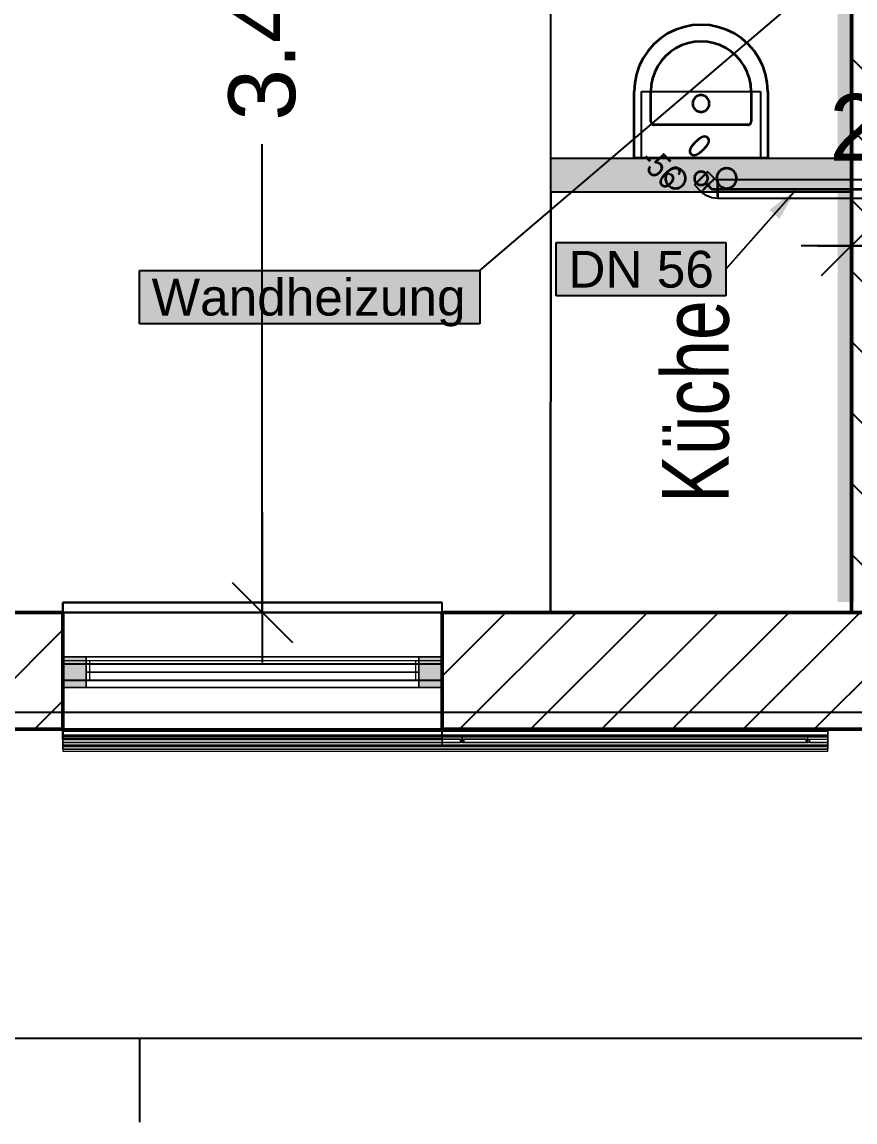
# Model space of a CAD drawing. Extents: x 0 to 756, y -25 to 420.
# Drawn here: x 207 to 256.8, y 0 to 65.9 of the extents above; entities that cross this region are included whole.
import ezdxf
from ezdxf.lldxf.tags import DXFTag

# ---------------------------------------------------------------- set-up
doc = ezdxf.new("R2010")
doc.units = 0
doc.layers.get('0').update_dxf_attribs({"lineweight": 25})
doc.layers.get('DEFPOINTS').update_dxf_attribs({"lineweight": 25})
for name, color, linetype, lineweight in [('A_Aussenwand', 7, 'Continuous', 25), ('A_Fenster', 7, 'Continuous', 25), ('A_Innenwand', 7, 'Continuous', 25), ('ALLGEMEIN01', 7, 'Continuous', 13), ('ALLGEMEIN03', 7, 'Continuous', 25), ('DESIGN', 7, 'Continuous', 18), ('FENSTER', 7, 'Continuous', 13), ('FENSTERBANK', 7, 'Continuous', 13), ('PFOSTEN__ST_TZEN', 7, 'Continuous', 13), ('Standard', 7, 'Continuous', 25), ('VERSCHATTUNG', 7, 'Continuous', 13), ('WAND_HOLZ_NICHT_TRAGEND', 7, 'Continuous', 13), ('WAND_HOLZ_TRAGEND', 7, 'Continuous', 13), ('X_Planrahmen', 7, 'Continuous', 25), ('X_Text', 7, 'Continuous', 25)]:
    doc.layers.add(name, color=color, linetype=linetype, lineweight=lineweight)
for name, color, linetype, lineweight, true_color in [('A_Geschossdecke', 7, 'Continuous', 25, 0x008080), ('BOLZEN', 7, 'Continuous', 25, 0xcc0000), ('H_Heizung', 1, 'Continuous', 25, 0xff0000), ('S_Einrichtung', 7, 'Continuous', 35, 0x9dff9d), ('S_Kaltwasser', 3, 'Continuous', 35, 0x00ff00), ('S_Schmutzwasser', 7, 'Continuous', 35, 0x808040), ('S_Warmwasser', 1, 'fein_strichliert', 35, 0xff0000)]:
    doc.layers.add(name, color=color, linetype=linetype, lineweight=lineweight, true_color=true_color)
doc.styles.get("Standard").update_dxf_attribs({"font": 'arial.ttf'})
tags = doc.linetypes.add('fein_strichliert', pattern=[4, 1, -2, 1]).pattern_tags.tags
tags[8:9] = [DXFTag(74, 4), DXFTag(75, 0), DXFTag(340, '0'), DXFTag(46, 0.0), DXFTag(50, 0.0), DXFTag(44, 0.0), DXFTag(45, 0.0)]
tags[6:7] = [DXFTag(74, 4), DXFTag(75, 0), DXFTag(340, '0'), DXFTag(46, 0.0), DXFTag(50, 0.0), DXFTag(44, 0.0), DXFTag(45, 0.0)]
tags[4:5] = [DXFTag(74, 4), DXFTag(75, 0), DXFTag(340, '0'), DXFTag(46, 0.0), DXFTag(50, 0.0), DXFTag(44, 0.0), DXFTag(45, 0.0)]

# ---------------------------------------------------------------- blocks, each defined once
blk = doc.blocks.new('Blockreferenz-A0T78P2KOY', base_point=(0, -25))
at = {"layer": 'X_Planrahmen', "color": 0, "linetype": 'ByBlock', "lineweight": -2, "ltscale": 0.25}
for p, q in [((589, 5), (20, 5)), ((214, 5), (214, 0))]:
    blk.add_line(p, q, dxfattribs=at)
blk = doc.blocks.new('Referenz-A0T78P30OY')
at = {"layer": 'ALLGEMEIN01', "color": 0, "lineweight": -2}
for p, q in [((244.047, 57.721), (244.047, 61.721)), ((244.047, 61.721), (251.167, 61.721)), ((251.167, 61.721), (251.167, 57.721)), ((251.167, 57.721), (244.047, 57.721))]:
    blk.add_line(p, q, dxfattribs=at)
at = {"layer": 'ALLGEMEIN03', "color": 0, "lineweight": -2}
for p, q in [((238.61, 57.718), (238.607, 57.721)), ((238.607, 57.721), (256.607, 57.721)), ((238.604, 30.521), (238.607, 55.721)), ((238.607, 55.721), (238.604, 30.521)), ((238.607, 55.721), (256.607, 55.721)), ((256.607, 55.721), (256.604, 30.521)), ((256.604, 30.521), (256.607, 55.721)), ((256.604, 30.521), (238.604, 30.521)), ((238.604, 30.521), (256.604, 30.521))]:
    blk.add_line(p, q, dxfattribs=at)
at = {"layer": 'BOLZEN', "color": 0, "lineweight": -2}
for q in [(238.607, 66.386), (256.607, 55.721)]:
    blk.add_line((238.607, 55.721), q, dxfattribs=at)
at = {"layer": 'DEFPOINTS', "color": 0, "linetype": 'Continuous', "lineweight": -2, "ltscale": 0.25}
for p, q in [((256.607, 52.482), (256.607, 52.482)), ((221.344, 30.521), (221.344, 30.521)), ((238.604, 30.521), (238.604, 30.521)), ((256.607, 30.521), (256.607, 30.521)), ((256.607, 30.521), (256.607, 30.521)), ((256.607, 30.521), (256.607, 30.521)), ((256.607, 30.521), (256.607, 30.521)), ((256.607, 30.521), (256.607, 30.521)), ((209.407, 23.521), (209.407, 23.521)), ((209.407, 23.521), (209.407, 23.521)), ((232.107, 23.521), (232.107, 23.521)), ((232.107, 23.521), (232.107, 23.521))]:
    blk.add_line(p, q, dxfattribs=at)
at = {"layer": 'DESIGN', "color": 0, "lineweight": -2}
for points in [[(238.607, 55.721), (256.607, 55.721), (238.607, 57.721)], [(256.607, 55.721), (256.607, 57.721), (238.607, 57.721)], [(256.607, 57.721), (238.607, 57.721), (256.607, 57.721)]]:
    blk.add_solid(points, dxfattribs=at)
at = {"layer": 'FENSTER', "color": 0, "linetype": 'Continuous', "ltscale": 0.13}
for p, q in [((209.407, 26.021), (209.407, 27.861)), ((209.407, 27.861), (210.807, 27.861)), ((210.807, 27.861), (209.407, 27.861)), ((209.407, 27.861), (209.407, 26.021)), ((210.807, 27.861), (209.407, 27.861)), ((209.407, 27.861), (209.407, 27.861)), ((209.407, 27.861), (209.407, 26.021)), ((210.807, 27.861), (210.807, 26.021)), ((210.807, 26.021), (210.807, 27.861)), ((210.807, 27.861), (230.707, 27.861)), ((210.807, 26.021), (210.807, 27.861)), ((210.807, 27.861), (210.807, 27.861)), ((210.807, 27.861), (210.807, 26.021)), ((230.707, 27.861), (210.807, 27.861)), ((210.807, 27.861), (210.807, 26.021)), ((230.707, 27.861), (210.807, 27.861)), ((210.807, 27.861), (210.807, 27.861)), ((210.807, 27.861), (210.807, 26.021)), ((230.707, 27.861), (210.807, 27.861)), ((210.807, 27.861), (210.807, 26.021)), ((230.707, 27.861), (210.807, 27.861)), ((210.807, 27.861), (210.807, 27.861)), ((210.807, 27.861), (210.807, 26.021)), ((230.707, 26.021), (230.707, 27.861)), ((230.707, 27.861), (232.107, 27.861)), ((230.707, 27.861), (230.707, 26.021)), ((232.107, 27.861), (230.707, 27.861)), ((230.707, 27.861), (230.707, 26.021)), ((232.107, 27.861), (230.707, 27.861)), ((230.707, 27.861), (230.707, 27.861)), ((230.707, 27.861), (230.707, 26.021)), ((230.707, 26.021), (230.707, 27.861)), ((230.707, 27.861), (230.707, 27.861)), ((230.707, 27.861), (230.707, 26.021)), ((230.707, 26.021), (230.707, 27.861)), ((230.707, 27.861), (230.707, 27.861)), ((230.707, 27.861), (230.707, 26.021)), ((232.107, 27.861), (232.107, 26.021)), ((232.107, 26.021), (232.107, 27.861)), ((232.107, 27.861), (232.107, 27.861)), ((232.107, 27.861), (232.107, 26.021)), ((230.707, 26.941), (210.807, 26.941)), ((210.807, 26.941), (210.807, 26.941)), ((210.807, 26.941), (230.707, 26.941)), ((230.707, 26.941), (230.707, 26.941)), ((210.807, 26.021), (209.407, 26.021)), ((209.407, 26.021), (210.807, 26.021)), ((209.407, 26.021), (209.407, 26.021)), ((210.807, 26.021), (209.407, 26.021)), ((230.707, 26.021), (210.807, 26.021)), ((210.807, 26.021), (210.807, 26.021)), ((210.807, 26.021), (230.707, 26.021)), ((210.807, 26.021), (210.807, 26.021)), ((230.707, 26.021), (210.807, 26.021)), ((210.807, 26.021), (230.707, 26.021)), ((210.807, 26.021), (210.807, 26.021)), ((230.707, 26.021), (210.807, 26.021)), ((232.107, 26.021), (230.707, 26.021)), ((230.707, 26.021), (232.107, 26.021)), ((230.707, 26.021), (230.707, 26.021)), ((232.107, 26.021), (230.707, 26.021)), ((230.707, 26.021), (230.707, 26.021)), ((230.707, 26.021), (230.707, 26.021)), ((232.107, 26.021), (232.107, 26.021))]:
    blk.add_line(p, q, dxfattribs=at)
for points in [[(209.407, 26.021), (210.807, 26.021), (209.407, 27.861)], [(210.807, 26.021), (210.807, 27.861), (209.407, 27.861)], [(230.707, 26.021), (232.107, 26.021), (230.707, 27.861)], [(232.107, 26.021), (232.107, 27.861), (230.707, 27.861)]]:
    blk.add_solid(points, dxfattribs=at)
at = {"layer": 'FENSTERBANK', "color": 0, "lineweight": -2}
for p, q in [((232.107, 31.121), (209.407, 31.121)), ((209.407, 31.121), (209.407, 27.441)), ((209.407, 30.521), (209.407, 31.121)), ((209.407, 31.121), (232.107, 31.121)), ((209.407, 31.121), (209.407, 31.121)), ((232.107, 27.441), (232.107, 31.121)), ((232.107, 30.521), (232.107, 31.121)), ((232.107, 31.121), (232.107, 31.121)), ((232.107, 30.521), (209.407, 30.521)), ((209.407, 30.521), (209.407, 30.521)), ((209.407, 30.521), (232.107, 30.521)), ((209.407, 27.441), (209.407, 30.521)), ((232.107, 30.521), (232.107, 30.521)), ((232.107, 27.441), (232.107, 30.521)), ((209.407, 27.441), (232.107, 27.441)), ((209.407, 27.441), (209.407, 27.441)), ((209.407, 27.441), (232.107, 27.441)), ((232.107, 27.441), (232.107, 27.441)), ((232.107, 26.441), (209.407, 26.441)), ((209.407, 26.441), (209.407, 22.921)), ((232.107, 26.441), (209.407, 26.441)), ((209.407, 26.441), (209.407, 26.441)), ((209.407, 23.521), (209.407, 26.441)), ((232.107, 22.921), (232.107, 26.441)), ((232.107, 26.441), (232.107, 26.441)), ((232.107, 23.521), (232.107, 26.441)), ((232.107, 23.521), (209.407, 23.521)), ((209.407, 23.521), (209.407, 23.521)), ((209.407, 23.521), (232.107, 23.521)), ((209.407, 22.921), (209.407, 23.521)), ((232.107, 22.921), (232.107, 23.521)), ((232.107, 23.521), (232.107, 23.521)), ((209.407, 22.921), (232.107, 22.921)), ((232.107, 22.921), (209.407, 22.921)), ((209.407, 22.921), (209.407, 22.921)), ((232.107, 22.921), (232.107, 22.921))]:
    blk.add_line(p, q, dxfattribs=at)
at = {"layer": 'FENSTERBANK', "color": 0, "lineweight": 18}
for p, q in [((232.107, 30.521), (209.407, 30.521)), ((232.107, 23.521), (209.407, 23.521))]:
    blk.add_line(p, q, dxfattribs=at)
at = {"layer": 'Standard', "color": 0, "lineweight": -2}
for p, q in [((221.344, 30.521), (221.344, 58.56)), ((256.607, 55.482), (256.607, 49.482)), ((258.407, 54.282), (254.807, 50.682)), ((262.607, 52.482), (253.607, 52.482)), ((254.607, 52.482), (263.607, 52.482)), ((256.607, 52.482), (260.607, 52.482)), ((221.344, 36.521), (221.344, 27.521)), ((219.544, 32.321), (223.144, 28.721)), ((218.344, 30.521), (224.344, 30.521))]:
    blk.add_line(p, q, dxfattribs=at)
at = {"layer": 'VERSCHATTUNG', "color": 0, "linetype": 'Continuous', "ltscale": 0.13}
for p, q in [((232.307, 23.521), (209.407, 23.521)), ((209.407, 23.521), (209.407, 23.401)), ((209.407, 22.321), (209.407, 23.521)), ((209.407, 23.521), (255.207, 23.521)), ((209.407, 23.521), (209.407, 23.521)), ((209.407, 23.521), (209.407, 23.521)), ((209.407, 23.521), (209.407, 23.521)), ((209.407, 23.401), (232.307, 23.401)), ((255.207, 23.401), (209.407, 23.401)), ((209.407, 23.401), (209.407, 22.201)), ((209.407, 23.401), (209.407, 23.401)), ((209.407, 23.401), (209.407, 23.401)), ((255.207, 23.161), (209.407, 23.161)), ((209.407, 23.161), (209.407, 22.481)), ((209.407, 23.161), (209.407, 23.161)), ((209.407, 23.161), (209.407, 23.161)), ((209.407, 23.161), (209.407, 23.161)), ((209.407, 23.161), (209.407, 22.921)), ((209.407, 23.161), (254.107, 23.161)), ((255.207, 23.061), (209.407, 23.061)), ((209.407, 23.061), (209.407, 22.921)), ((209.407, 23.061), (209.407, 22.581)), ((209.407, 23.061), (209.407, 23.061)), ((209.407, 23.061), (255.207, 23.061)), ((232.107, 22.521), (232.107, 23.121)), ((232.107, 23.121), (255.207, 23.121)), ((255.207, 23.121), (232.107, 23.121)), ((232.107, 23.121), (232.107, 22.521)), ((232.107, 23.121), (255.207, 23.121)), ((232.107, 22.521), (232.107, 23.121)), ((232.107, 23.121), (232.107, 23.121)), ((255.207, 23.521), (232.307, 23.521)), ((232.307, 23.401), (255.207, 23.401)), ((254.007, 23.121), (233.307, 23.121)), ((233.307, 23.121), (233.307, 22.721)), ((233.307, 23.121), (254.007, 23.121)), ((233.307, 22.721), (233.307, 23.121)), ((233.307, 23.121), (233.307, 23.121)), ((254.007, 22.721), (254.007, 23.121)), ((254.007, 23.121), (254.007, 23.121)), ((254.007, 22.721), (254.007, 23.121)), ((254.107, 23.161), (255.207, 23.161)), ((255.207, 23.401), (255.207, 23.521)), ((255.207, 23.521), (255.207, 22.321)), ((255.207, 23.521), (255.207, 23.521)), ((255.207, 23.521), (255.207, 23.521)), ((255.207, 23.521), (255.207, 23.521)), ((255.207, 22.201), (255.207, 23.401)), ((255.207, 23.401), (255.207, 23.401)), ((255.207, 23.401), (255.207, 23.401)), ((255.207, 22.481), (255.207, 23.161)), ((255.207, 23.161), (255.207, 23.161)), ((255.207, 23.161), (255.207, 23.161)), ((255.207, 23.161), (255.207, 23.161)), ((255.207, 22.921), (255.207, 23.161)), ((255.207, 23.121), (255.207, 22.521)), ((255.207, 22.521), (255.207, 23.121)), ((255.207, 23.121), (255.207, 22.521)), ((255.207, 23.121), (255.207, 23.121)), ((255.207, 22.921), (255.207, 23.061)), ((255.207, 22.581), (255.207, 23.061)), ((255.207, 23.061), (255.207, 23.061)), ((209.407, 22.921), (233.207, 22.921)), ((209.407, 22.921), (209.407, 22.921)), ((233.207, 22.921), (209.407, 22.921)), ((209.407, 22.721), (209.407, 22.581)), ((233.207, 22.721), (209.407, 22.721)), ((209.407, 22.721), (209.407, 22.721)), ((209.407, 22.721), (209.407, 22.481)), ((209.407, 22.721), (233.207, 22.721)), ((209.407, 22.581), (255.207, 22.581)), ((209.407, 22.581), (209.407, 22.581)), ((209.407, 22.581), (255.207, 22.581)), ((209.407, 22.481), (255.207, 22.481)), ((209.407, 22.481), (209.407, 22.481)), ((209.407, 22.481), (209.407, 22.481)), ((209.407, 22.481), (209.407, 22.481)), ((254.107, 22.481), (209.407, 22.481)), ((255.207, 22.521), (232.107, 22.521)), ((232.107, 22.521), (255.207, 22.521)), ((232.107, 22.521), (255.207, 22.521)), ((232.107, 22.521), (232.107, 22.521)), ((233.207, 22.921), (233.207, 22.721)), ((233.207, 22.821), (233.207, 22.921)), ((233.207, 22.921), (233.307, 22.921)), ((233.207, 22.921), (233.407, 22.921)), ((233.207, 22.921), (233.207, 22.921)), ((233.207, 22.921), (233.207, 22.921)), ((233.207, 22.921), (233.207, 22.921)), ((233.207, 22.721), (233.207, 22.821)), ((233.307, 22.721), (233.207, 22.721)), ((233.207, 22.721), (233.207, 22.721)), ((233.407, 22.721), (233.207, 22.721)), ((233.207, 22.721), (233.207, 22.721)), ((233.207, 22.721), (233.207, 22.721)), ((233.307, 22.921), (233.407, 22.921)), ((233.307, 22.721), (254.007, 22.721)), ((233.407, 22.721), (233.307, 22.721)), ((254.007, 22.721), (233.307, 22.721)), ((233.307, 22.721), (233.307, 22.721)), ((233.407, 22.721), (233.407, 22.921)), ((233.407, 22.921), (253.907, 22.921)), ((233.407, 22.921), (233.407, 22.821)), ((233.407, 22.921), (233.407, 22.921)), ((233.407, 22.921), (233.407, 22.921)), ((233.407, 22.921), (233.407, 22.921)), ((253.907, 22.921), (233.407, 22.921)), ((233.407, 22.821), (233.407, 22.721)), ((253.907, 22.721), (233.407, 22.721)), ((233.407, 22.721), (233.407, 22.721)), ((233.407, 22.721), (233.407, 22.721)), ((233.407, 22.721), (233.407, 22.721)), ((233.407, 22.721), (253.907, 22.721)), ((253.907, 22.921), (253.907, 22.721)), ((253.907, 22.821), (253.907, 22.921)), ((253.907, 22.921), (254.007, 22.921)), ((253.907, 22.921), (254.107, 22.921)), ((253.907, 22.921), (253.907, 22.921)), ((253.907, 22.921), (253.907, 22.921)), ((253.907, 22.921), (253.907, 22.921)), ((253.907, 22.721), (253.907, 22.821)), ((254.007, 22.721), (253.907, 22.721)), ((253.907, 22.721), (253.907, 22.721)), ((253.907, 22.721), (253.907, 22.721)), ((253.907, 22.721), (253.907, 22.721)), ((254.107, 22.721), (253.907, 22.721)), ((254.007, 22.921), (254.107, 22.921)), ((254.107, 22.721), (254.007, 22.721)), ((254.007, 22.721), (254.007, 22.721)), ((254.107, 22.721), (254.107, 22.921)), ((254.107, 22.921), (255.207, 22.921)), ((254.107, 22.921), (254.107, 22.821)), ((254.107, 22.921), (254.107, 22.921)), ((254.107, 22.921), (254.107, 22.921)), ((254.107, 22.921), (254.107, 22.921)), ((254.107, 22.921), (255.207, 22.921)), ((254.107, 22.821), (254.107, 22.721)), ((255.207, 22.721), (254.107, 22.721)), ((254.107, 22.721), (254.107, 22.721)), ((254.107, 22.721), (254.107, 22.721)), ((254.107, 22.721), (254.107, 22.721)), ((254.107, 22.721), (255.207, 22.721)), ((255.207, 22.481), (254.107, 22.481)), ((255.207, 22.921), (255.207, 22.921)), ((255.207, 22.581), (255.207, 22.721)), ((255.207, 22.721), (255.207, 22.721)), ((255.207, 22.481), (255.207, 22.721)), ((255.207, 22.581), (255.207, 22.581)), ((255.207, 22.521), (255.207, 22.521)), ((255.207, 22.481), (255.207, 22.481)), ((255.207, 22.481), (255.207, 22.481)), ((255.207, 22.481), (255.207, 22.481)), ((255.207, 22.321), (209.407, 22.321)), ((209.407, 22.321), (209.407, 22.321)), ((209.407, 22.321), (209.407, 22.321)), ((209.407, 22.321), (209.407, 22.201)), ((209.407, 22.321), (232.307, 22.321)), ((209.407, 22.201), (255.207, 22.201)), ((209.407, 22.201), (209.407, 22.201)), ((209.407, 22.201), (209.407, 22.201)), ((209.407, 22.201), (209.407, 22.201)), ((209.407, 22.201), (232.307, 22.201)), ((232.307, 22.321), (255.207, 22.321)), ((232.307, 22.201), (255.207, 22.201)), ((255.207, 22.321), (255.207, 22.321)), ((255.207, 22.201), (255.207, 22.321)), ((255.207, 22.321), (255.207, 22.321)), ((255.207, 22.201), (255.207, 22.201)), ((255.207, 22.201), (255.207, 22.201)), ((255.207, 22.201), (255.207, 22.201))]:
    blk.add_line(p, q, dxfattribs=at)
at = {"layer": 'WAND_HOLZ_NICHT_TRAGEND', "color": 0, "lineweight": 50}
for p, q in [((256.607, 117.078), (256.607, 30.521)), ((256.607, 30.521), (256.607, 117.078)), ((256.607, 30.521), (260.607, 30.521)), ((260.607, 30.521), (256.607, 30.521)), ((256.607, 30.521), (256.607, 30.521))]:
    blk.add_line(p, q, dxfattribs=at)
at = {"layer": 'WAND_HOLZ_TRAGEND', "color": 0, "lineweight": 50}
for p, q in [((209.407, 30.521), (178.307, 30.521)), ((209.407, 30.521), (178.307, 30.521)), ((209.407, 23.521), (209.407, 30.521)), ((209.407, 30.521), (209.407, 30.521)), ((209.407, 23.521), (209.407, 30.521)), ((232.107, 30.521), (232.107, 23.521)), ((285.107, 30.521), (232.107, 30.521)), ((232.107, 30.521), (232.107, 23.521)), ((232.107, 30.521), (232.107, 30.521)), ((285.107, 30.521), (232.107, 30.521)), ((178.307, 23.521), (209.407, 23.521)), ((178.307, 23.521), (209.407, 23.521)), ((209.407, 23.521), (209.407, 23.521)), ((232.107, 23.521), (285.107, 23.521)), ((232.107, 23.521), (232.107, 23.521)), ((232.107, 23.521), (285.107, 23.521))]:
    blk.add_line(p, q, dxfattribs=at)
at = {"layer": 'PFOSTEN__ST_TZEN', "color": 0, "lineweight": -2, "insert": (245.265, 37.082), "char_height": 4, "attachment_point": 1, "rotation": 90}
blk.add_mtext('{\\W0.8;\\fPosterama Text Light;Küche}', dxfattribs=at)
at = {"layer": 'Standard', "color": 0, "lineweight": -2, "insert": (219.312, 59.967), "char_height": 4, "attachment_point": 1, "rotation": 90}
blk.add_mtext('{\\fArial;3.43}', dxfattribs=at)
at = {"layer": 'Standard', "color": 0, "lineweight": -2, "insert": (255.285, 61.57), "char_height": 4, "attachment_point": 1}
blk.add_mtext('{\\fArial;20}', dxfattribs=at)
blk = doc.blocks.new('Wand-A0T78P3MOY', base_point=(118.607, 23.521))
at = {"color": 0, "linetype": 'ByBlock', "lineweight": -2, "ltscale": 0.25}
for p, q in [((209.407, 30.521), (178.307, 30.521)), ((256.607, 30.521), (232.107, 30.521)), ((209.407, 23.521), (178.307, 23.521)), ((285.107, 23.521), (232.107, 23.521))]:
    blk.add_line(p, q, dxfattribs=at)
at = {"color": 0, "lineweight": -2}
for p, q in [((235.916, 30.521), (232.107, 26.712)), ((240.158, 30.521), (233.158, 23.521)), ((244.401, 30.521), (237.401, 23.521)), ((248.644, 30.521), (241.644, 23.521)), ((252.886, 30.521), (245.886, 23.521)), ((257.129, 30.521), (250.129, 23.521)), ((261.372, 30.521), (254.372, 23.521)), ((209.407, 29.468), (203.46, 23.521)), ((209.407, 25.225), (207.703, 23.521))]:
    blk.add_line(p, q, dxfattribs=at)
blk = doc.blocks.new('Fenster-A0T78P3SOY', base_point=(209.407, 23.521))
at = {"color": 0, "linetype": 'ByBlock', "lineweight": -2, "ltscale": 0.25}
for p, q in [((232.107, 30.521), (209.407, 30.521)), ((209.407, 30.521), (209.407, 23.521)), ((232.107, 30.521), (232.107, 23.521)), ((232.107, 23.521), (209.407, 23.521))]:
    blk.add_line(p, q, dxfattribs=at)
at = {"color": 0, "linetype": 'ByBlock', "lineweight": 18, "ltscale": 0.18}
for p, q in [((232.107, 27.621), (209.407, 27.621)), ((211.007, 27.621), (211.007, 26.421)), ((230.507, 27.621), (230.507, 26.421)), ((232.107, 26.421), (209.407, 26.421))]:
    blk.add_line(p, q, dxfattribs=at)
at = {"color": 0, "linetype": 'fein_strichliert', "lineweight": 18, "ltscale": 0.18}
blk.add_line((209.407, 27.621), (209.407, 26.421), dxfattribs=at)
blk = doc.blocks.new('Wand-A0T78P4SOY', base_point=(256.607, 30.521))
at = {"color": 0, "linetype": 'ByBlock', "lineweight": -2, "ltscale": 0.25}
blk.add_line((256.607, 30.521), (256.607, 117.078), dxfattribs=at)
at = {"color": 0, "lineweight": -2}
for p, q in [((260.607, 59.712), (256.607, 63.712)), ((260.607, 55.469), (256.607, 59.469)), ((260.607, 51.226), (256.607, 55.226)), ((260.607, 46.984), (256.607, 50.984)), ((260.607, 42.741), (256.607, 46.741)), ((260.607, 38.498), (256.607, 42.498)), ((260.607, 34.256), (256.607, 38.256)), ((260.1, 30.521), (256.607, 34.013))]:
    blk.add_line(p, q, dxfattribs=at)
blk = doc.blocks.new('Geschossdecke-A0T78P4UOY', base_point=(119.607, 24.521))
at = {"color": 0, "linetype": 'ByBlock', "lineweight": -2, "ltscale": 0.25}
blk.add_line((397.607, 24.521), (119.607, 24.521), dxfattribs=at)
blk = doc.blocks.new('Waschtisch-A0T78PA4OY', base_point=(243.607, 57.721))
at = {"color": 0, "linetype": 'ByBlock', "lineweight": -2, "ltscale": 0.35}
for p, q in [((246.076, 65.416), (245.607, 65.185)), ((246.572, 65.584), (246.076, 65.416)), ((247.085, 65.686), (246.572, 65.584)), ((247.607, 65.721), (247.085, 65.686)), ((248.129, 65.686), (247.607, 65.721)), ((248.642, 65.584), (248.129, 65.686)), ((249.138, 65.416), (248.642, 65.584)), ((249.607, 65.185), (249.138, 65.416)), ((245.172, 64.894), (244.779, 64.549)), ((245.607, 65.185), (245.172, 64.894)), ((246.831, 64.618), (246.459, 64.492)), ((247.216, 64.695), (246.831, 64.618)), ((247.607, 64.721), (247.216, 64.695)), ((247.999, 64.695), (247.607, 64.721)), ((248.384, 64.618), (247.999, 64.695)), ((248.755, 64.492), (248.384, 64.618)), ((250.042, 64.894), (249.607, 65.185)), ((250.436, 64.549), (250.042, 64.894)), ((244.434, 64.156), (244.143, 63.721)), ((244.779, 64.549), (244.434, 64.156)), ((245.781, 64.101), (245.486, 63.842)), ((246.107, 64.319), (245.781, 64.101)), ((246.459, 64.492), (246.107, 64.319)), ((249.107, 64.319), (248.755, 64.492)), ((249.433, 64.101), (249.107, 64.319)), ((249.729, 63.842), (249.433, 64.101)), ((250.781, 64.156), (250.436, 64.549)), ((251.071, 63.721), (250.781, 64.156)), ((243.912, 63.251), (243.743, 62.756)), ((244.143, 63.721), (243.912, 63.251)), ((245.227, 63.547), (245.009, 63.221)), ((245.486, 63.842), (245.227, 63.547)), ((249.987, 63.547), (249.729, 63.842)), ((250.205, 63.221), (249.987, 63.547)), ((251.303, 63.251), (251.071, 63.721)), ((251.471, 62.756), (251.303, 63.251)), ((243.743, 62.756), (243.641, 62.243)), ((244.836, 62.869), (244.709, 62.497)), ((245.009, 63.221), (244.836, 62.869)), ((250.379, 62.869), (250.205, 63.221)), ((250.505, 62.497), (250.379, 62.869)), ((251.573, 62.243), (251.471, 62.756)), ((243.641, 62.243), (243.607, 61.721)), ((244.633, 62.112), (244.607, 61.721)), ((244.709, 62.497), (244.633, 62.112)), ((250.582, 62.112), (250.505, 62.497)), ((250.607, 61.721), (250.582, 62.112)), ((251.607, 61.721), (251.573, 62.243)), ((243.607, 57.721), (243.607, 61.721)), ((244.607, 59.921), (244.607, 61.721)), ((247.211, 61.305), (247.174, 61.251)), ((247.254, 61.354), (247.211, 61.305)), ((247.303, 61.397), (247.254, 61.354)), ((247.357, 61.434), (247.303, 61.397)), ((247.416, 61.463), (247.357, 61.434)), ((247.478, 61.484), (247.416, 61.463)), ((247.542, 61.496), (247.478, 61.484)), ((247.607, 61.501), (247.542, 61.496)), ((247.672, 61.496), (247.607, 61.501)), ((247.737, 61.484), (247.672, 61.496)), ((247.799, 61.463), (247.737, 61.484)), ((247.857, 61.434), (247.799, 61.463)), ((247.912, 61.397), (247.857, 61.434)), ((247.961, 61.354), (247.912, 61.397)), ((248.004, 61.305), (247.961, 61.354)), ((248.04, 61.251), (248.004, 61.305)), ((250.607, 61.721), (250.607, 59.921)), ((251.607, 61.721), (251.607, 57.721)), ((247.111, 61.066), (247.107, 61.001)), ((247.107, 61.001), (247.111, 60.935)), ((247.124, 61.13), (247.111, 61.066)), ((247.111, 60.935), (247.124, 60.871)), ((247.145, 61.192), (247.124, 61.13)), ((247.124, 60.871), (247.145, 60.809)), ((247.174, 61.251), (247.145, 61.192)), ((247.145, 60.809), (247.174, 60.751)), ((247.174, 60.751), (247.211, 60.696)), ((247.211, 60.696), (247.254, 60.647)), ((247.254, 60.647), (247.303, 60.604)), ((247.912, 60.604), (247.961, 60.647)), ((247.961, 60.647), (248.004, 60.696)), ((248.004, 60.696), (248.04, 60.751)), ((248.069, 61.192), (248.04, 61.251)), ((248.04, 60.751), (248.069, 60.809)), ((248.09, 61.13), (248.069, 61.192)), ((248.069, 60.809), (248.09, 60.871)), ((248.103, 61.066), (248.09, 61.13)), ((248.09, 60.871), (248.103, 60.935)), ((248.107, 61.001), (248.103, 61.066)), ((248.103, 60.935), (248.107, 61.001)), ((247.303, 60.604), (247.357, 60.568)), ((247.357, 60.568), (247.416, 60.539)), ((247.416, 60.539), (247.478, 60.518)), ((247.478, 60.518), (247.542, 60.505)), ((247.542, 60.505), (247.607, 60.501)), ((247.607, 60.501), (247.672, 60.505)), ((247.672, 60.505), (247.737, 60.518)), ((247.737, 60.518), (247.799, 60.539)), ((247.799, 60.539), (247.857, 60.568)), ((247.857, 60.568), (247.912, 60.604)), ((244.607, 59.921), (244.609, 59.895)), ((244.609, 59.895), (244.614, 59.869)), ((244.614, 59.869), (244.622, 59.844)), ((244.622, 59.844), (244.634, 59.821)), ((244.634, 59.821), (244.649, 59.799)), ((244.649, 59.799), (244.666, 59.779)), ((244.666, 59.779), (244.685, 59.762)), ((244.685, 59.762), (244.707, 59.747)), ((244.707, 59.747), (244.731, 59.736)), ((244.731, 59.736), (244.755, 59.727)), ((244.755, 59.727), (244.781, 59.722)), ((244.781, 59.722), (244.807, 59.721)), ((250.407, 59.721), (244.807, 59.721)), ((250.407, 59.721), (250.433, 59.722)), ((250.433, 59.722), (250.459, 59.727)), ((250.459, 59.727), (250.484, 59.736)), ((250.484, 59.736), (250.507, 59.747)), ((250.507, 59.747), (250.529, 59.762)), ((250.529, 59.762), (250.549, 59.779)), ((250.549, 59.779), (250.566, 59.799)), ((250.566, 59.799), (250.58, 59.821)), ((250.58, 59.821), (250.592, 59.844)), ((250.592, 59.844), (250.6, 59.869)), ((250.6, 59.869), (250.605, 59.895)), ((250.605, 59.895), (250.607, 59.921)), ((251.607, 57.721), (243.607, 57.721))]:
    blk.add_line(p, q, dxfattribs=at)
blk = doc.blocks.new('Anschluss-Element-A0T78PA6OY', base_point=(245.48, 55.921))
at = {"color": 0, "lineweight": -2}
for p, q in [((245.5, 56.676), (245.485, 56.599)), ((245.526, 56.75), (245.5, 56.676)), ((245.56, 56.821), (245.526, 56.75)), ((245.604, 56.886), (245.56, 56.821)), ((245.656, 56.945), (245.604, 56.886)), ((245.715, 56.997), (245.656, 56.945)), ((245.78, 57.04), (245.715, 56.997)), ((245.85, 57.075), (245.78, 57.04)), ((245.925, 57.1), (245.85, 57.075)), ((246.002, 57.115), (245.925, 57.1)), ((246.08, 57.121), (246.002, 57.115)), ((246.158, 57.115), (246.08, 57.121)), ((246.235, 57.1), (246.158, 57.115)), ((246.31, 57.075), (246.235, 57.1)), ((246.38, 57.04), (246.31, 57.075)), ((246.445, 56.997), (246.38, 57.04)), ((246.504, 56.945), (246.445, 56.997)), ((246.556, 56.886), (246.504, 56.945)), ((246.6, 56.821), (246.556, 56.886)), ((246.634, 56.75), (246.6, 56.821)), ((246.66, 56.676), (246.634, 56.75)), ((246.675, 56.599), (246.66, 56.676)), ((245.485, 56.599), (245.48, 56.521)), ((245.48, 56.521), (245.485, 56.442)), ((245.485, 56.442), (245.5, 56.365)), ((245.5, 56.365), (245.526, 56.291)), ((245.526, 56.291), (245.56, 56.221)), ((245.56, 56.221), (245.604, 56.155)), ((245.604, 56.155), (245.656, 56.096)), ((245.656, 56.096), (245.715, 56.045)), ((245.715, 56.045), (245.78, 56.001)), ((245.78, 56.001), (245.85, 55.966)), ((246.31, 55.966), (246.38, 56.001)), ((246.38, 56.001), (246.445, 56.045)), ((246.445, 56.045), (246.504, 56.096)), ((246.504, 56.096), (246.556, 56.155)), ((246.556, 56.155), (246.6, 56.221)), ((246.6, 56.221), (246.634, 56.291)), ((246.634, 56.291), (246.66, 56.365)), ((246.66, 56.365), (246.675, 56.442)), ((246.68, 56.521), (246.675, 56.599)), ((246.675, 56.442), (246.68, 56.521)), ((245.85, 55.966), (245.925, 55.941)), ((245.925, 55.941), (246.002, 55.926)), ((246.002, 55.926), (246.08, 55.921)), ((246.08, 55.921), (246.158, 55.926)), ((246.158, 55.926), (246.235, 55.941)), ((246.235, 55.941), (246.31, 55.966))]:
    blk.add_line(p, q, dxfattribs=at)
blk = doc.blocks.new('Anschluss-Element-A0T78PA8OY', base_point=(248.54, 55.921))
at = {"color": 0, "linetype": 'Continuous', "lineweight": -2, "ltscale": 0.35}
for p, q in [((248.56, 56.676), (248.545, 56.599)), ((248.586, 56.75), (248.56, 56.676)), ((248.62, 56.821), (248.586, 56.75)), ((248.664, 56.886), (248.62, 56.821)), ((248.716, 56.945), (248.664, 56.886)), ((248.775, 56.997), (248.716, 56.945)), ((248.84, 57.04), (248.775, 56.997)), ((248.91, 57.075), (248.84, 57.04)), ((248.985, 57.1), (248.91, 57.075)), ((249.062, 57.115), (248.985, 57.1)), ((249.14, 57.121), (249.062, 57.115)), ((249.218, 57.115), (249.14, 57.121)), ((249.295, 57.1), (249.218, 57.115)), ((249.37, 57.075), (249.295, 57.1)), ((249.44, 57.04), (249.37, 57.075)), ((249.505, 56.997), (249.44, 57.04)), ((249.564, 56.945), (249.505, 56.997)), ((249.616, 56.886), (249.564, 56.945)), ((249.66, 56.821), (249.616, 56.886)), ((249.694, 56.75), (249.66, 56.821)), ((249.72, 56.676), (249.694, 56.75)), ((249.735, 56.599), (249.72, 56.676)), ((248.545, 56.599), (248.54, 56.521)), ((248.54, 56.521), (248.545, 56.442)), ((248.545, 56.442), (248.56, 56.365)), ((248.56, 56.365), (248.586, 56.291)), ((248.586, 56.291), (248.62, 56.221)), ((248.62, 56.221), (248.664, 56.155)), ((248.664, 56.155), (248.716, 56.096)), ((248.716, 56.096), (248.775, 56.045)), ((248.775, 56.045), (248.84, 56.001)), ((248.84, 56.001), (248.91, 55.966)), ((249.37, 55.966), (249.44, 56.001)), ((249.44, 56.001), (249.505, 56.045)), ((249.505, 56.045), (249.564, 56.096)), ((249.564, 56.096), (249.616, 56.155)), ((249.616, 56.155), (249.66, 56.221)), ((249.66, 56.221), (249.694, 56.291)), ((249.694, 56.291), (249.72, 56.365)), ((249.72, 56.365), (249.735, 56.442)), ((249.74, 56.521), (249.735, 56.599)), ((249.735, 56.442), (249.74, 56.521)), ((248.91, 55.966), (248.985, 55.941)), ((248.985, 55.941), (249.062, 55.926)), ((249.062, 55.926), (249.14, 55.921)), ((249.14, 55.921), (249.218, 55.926)), ((249.218, 55.926), (249.295, 55.941)), ((249.295, 55.941), (249.37, 55.966))]:
    blk.add_line(p, q, dxfattribs=at)
blk = doc.blocks.new('Anschluss-Element-A0T78PAAOY', base_point=(247.21, 56.121))
at = {"color": 0, "lineweight": -2}
for p, q in [((247.24, 56.674), (247.224, 56.624)), ((247.264, 56.721), (247.24, 56.674)), ((247.293, 56.764), (247.264, 56.721)), ((247.327, 56.803), (247.293, 56.764)), ((247.366, 56.838), (247.327, 56.803)), ((247.41, 56.867), (247.366, 56.838)), ((247.457, 56.89), (247.41, 56.867)), ((247.506, 56.907), (247.457, 56.89)), ((247.558, 56.917), (247.506, 56.907)), ((247.61, 56.921), (247.558, 56.917)), ((247.662, 56.917), (247.61, 56.921)), ((247.714, 56.907), (247.662, 56.917)), ((247.763, 56.89), (247.714, 56.907)), ((247.81, 56.867), (247.763, 56.89)), ((247.854, 56.838), (247.81, 56.867)), ((247.893, 56.803), (247.854, 56.838)), ((247.927, 56.764), (247.893, 56.803)), ((247.956, 56.721), (247.927, 56.764)), ((247.98, 56.674), (247.956, 56.721)), ((247.996, 56.624), (247.98, 56.674)), ((247.213, 56.573), (247.21, 56.521)), ((247.21, 56.521), (247.213, 56.468)), ((247.224, 56.624), (247.213, 56.573)), ((247.213, 56.468), (247.224, 56.417)), ((247.224, 56.417), (247.24, 56.368)), ((247.24, 56.368), (247.264, 56.321)), ((247.264, 56.321), (247.293, 56.277)), ((247.293, 56.277), (247.327, 56.238)), ((247.327, 56.238), (247.366, 56.203)), ((247.366, 56.203), (247.41, 56.174)), ((247.41, 56.174), (247.457, 56.151)), ((247.457, 56.151), (247.506, 56.134)), ((247.506, 56.134), (247.558, 56.124)), ((247.558, 56.124), (247.61, 56.121)), ((247.61, 56.121), (247.662, 56.124)), ((247.662, 56.124), (247.714, 56.134)), ((247.714, 56.134), (247.763, 56.151)), ((247.763, 56.151), (247.81, 56.174)), ((247.81, 56.174), (247.854, 56.203)), ((247.854, 56.203), (247.893, 56.238)), ((247.893, 56.238), (247.927, 56.277)), ((247.927, 56.277), (247.956, 56.321)), ((247.956, 56.321), (247.98, 56.368)), ((247.98, 56.368), (247.996, 56.417)), ((248.007, 56.573), (247.996, 56.624)), ((247.996, 56.417), (248.007, 56.468)), ((248.01, 56.521), (248.007, 56.573)), ((248.007, 56.468), (248.01, 56.521))]:
    blk.add_line(p, q, dxfattribs=at)
blk = doc.blocks.new('Bauteilbeschriftung-A0T78PC4OY', base_point=(213.987, 47.803))
at = {"color": 0, "linetype": 'ByBlock', "lineweight": -2, "ltscale": 0.25}
blk.add_line((234.368, 51.003), (255.401, 68.96), dxfattribs=at)
at = {"color": 0, "lineweight": -2}
for p, q in [((213.987, 51.003), (234.368, 51.003)), ((213.987, 47.803), (213.987, 51.003)), ((234.368, 51.003), (234.368, 47.803)), ((234.368, 47.803), (213.987, 47.803))]:
    blk.add_line(p, q, dxfattribs=at)
at = {"color": 0, "linetype": 'ByBlock', "lineweight": -2, "ltscale": 0.25}
for points in [[(254.619, 67.966), (253.62, 67.966), (255.401, 68.96)], [(254.14, 67.358), (254.619, 67.966), (253.62, 67.966)]]:
    blk.add_solid(points, dxfattribs=at)
at = {"color": 7, "linetype": 'ByBlock', "lineweight": -2, "ltscale": 0.25, "true_color": 0xffffff}
for points in [[(213.987, 47.803), (234.368, 47.803), (213.987, 51.003)], [(234.368, 47.803), (213.987, 51.003), (234.368, 51.003)]]:
    blk.add_solid(points, dxfattribs=at)
at = {"color": 0, "linetype": 'ByBlock', "lineweight": -2, "ltscale": 0.25, "insert": (214.72, 50.503), "char_height": 2.2, "attachment_point": 1}
blk.add_mtext('{\\fArial;Wandheizung}', dxfattribs=at)
blk = doc.blocks.new('Abwasserleitung-A0T78PDIOY', base_point=(247.893, 55.868))
at = {"color": 0, "linetype": 'ByBlock', "lineweight": -2, "ltscale": 0.35}
for p, q in [((260.474, 55.868), (261.376, 56.77)), ((261.376, 56.77), (261.376, 56.977)), ((247.893, 56.238), (248.263, 55.868)), ((248.263, 55.868), (260.474, 55.868))]:
    blk.add_line(p, q, dxfattribs=at)
blk = doc.blocks.new('Bauteilbeschriftung-A0T78PDKOY', base_point=(238.934, 49.477))
at = {"color": 0, "linetype": 'ByBlock', "lineweight": -2, "ltscale": 0.25}
blk.add_line((249.102, 51.077), (253.321, 55.868), dxfattribs=at)
at = {"color": 0, "lineweight": -2}
for p, q in [((238.934, 52.677), (249.102, 52.677)), ((238.934, 49.477), (238.934, 52.677)), ((249.102, 52.677), (249.102, 49.477)), ((249.102, 49.477), (238.934, 49.477))]:
    blk.add_line(p, q, dxfattribs=at)
at = {"color": 0, "linetype": 'ByBlock', "lineweight": -2, "ltscale": 0.25}
for points in [[(252.606, 54.631), (251.699, 54.631), (253.321, 55.868)], [(252.3, 54.103), (252.606, 54.631), (251.699, 54.631)]]:
    blk.add_solid(points, dxfattribs=at)
at = {"color": 7, "linetype": 'ByBlock', "lineweight": -2, "ltscale": 0.25, "true_color": 0xffffff}
for points in [[(238.934, 49.477), (249.102, 49.477), (238.934, 52.677)], [(249.102, 49.477), (238.934, 52.677), (249.102, 52.677)]]:
    blk.add_solid(points, dxfattribs=at)
at = {"color": 0, "linetype": 'ByBlock', "lineweight": -2, "ltscale": 0.25, "insert": (239.667, 52.177), "char_height": 2.2, "attachment_point": 1}
blk.add_mtext('{\\fArial;DN 56}', dxfattribs=at)
blk = doc.blocks.new('Abwasser Schnellansicht-A0T78PEAOY', base_point=(242.994, 53.172))
at = {"color": 0, "linetype": 'ByBlock', "lineweight": -2, "ltscale": 0.25}
for p, q in [((247.705, 56.631), (247.801, 56.725)), ((247.815, 56.712), (247.72, 56.615)), ((247.801, 56.725), (247.884, 56.806)), ((247.896, 56.795), (247.815, 56.712)), ((247.884, 56.806), (247.949, 56.868)), ((247.957, 56.86), (247.896, 56.795)), ((247.949, 56.868), (247.99, 56.905)), ((247.995, 56.901), (247.957, 56.86)), ((247.99, 56.905), (248.006, 56.917)), ((248.006, 56.917), (247.995, 56.901)), ((248.006, 56.917), (248.413, 56.51)), ((247.214, 56.125), (247.225, 56.14)), ((247.23, 56.136), (247.214, 56.125)), ((247.214, 56.125), (247.621, 55.718)), ((247.225, 56.14), (247.263, 56.182)), ((247.271, 56.174), (247.23, 56.136)), ((247.263, 56.182), (247.324, 56.246)), ((247.336, 56.235), (247.271, 56.174)), ((247.324, 56.246), (247.405, 56.329)), ((247.419, 56.316), (247.336, 56.235)), ((247.405, 56.329), (247.5, 56.426)), ((247.515, 56.41), (247.419, 56.316)), ((247.5, 56.426), (247.602, 56.529)), ((247.618, 56.513), (247.515, 56.41)), ((247.602, 56.529), (247.705, 56.631)), ((247.72, 56.615), (247.618, 56.513)), ((247.809, 55.92), (247.903, 56.016)), ((247.812, 55.923), (247.907, 56.019)), ((247.922, 56.004), (247.826, 55.909)), ((247.925, 56.007), (247.829, 55.912)), ((247.903, 56.016), (248.006, 56.118)), ((247.907, 56.019), (248.009, 56.122)), ((248.025, 56.106), (247.922, 56.004)), ((248.028, 56.109), (247.925, 56.007)), ((248.006, 56.118), (248.108, 56.221)), ((248.009, 56.122), (248.112, 56.224)), ((248.127, 56.209), (248.025, 56.106)), ((248.13, 56.212), (248.028, 56.109)), ((248.108, 56.221), (248.205, 56.316)), ((248.112, 56.224), (248.208, 56.319)), ((248.222, 56.305), (248.127, 56.209)), ((248.224, 56.308), (248.13, 56.212)), ((248.205, 56.316), (248.289, 56.397)), ((248.208, 56.319), (248.291, 56.399)), ((248.302, 56.388), (248.222, 56.305)), ((248.305, 56.391), (248.224, 56.308)), ((248.289, 56.397), (248.354, 56.459)), ((248.291, 56.399), (248.356, 56.461)), ((248.364, 56.453), (248.302, 56.388)), ((248.365, 56.455), (248.305, 56.391)), ((248.354, 56.459), (248.396, 56.498)), ((248.356, 56.461), (248.397, 56.498)), ((248.401, 56.494), (248.364, 56.453)), ((248.402, 56.495), (248.365, 56.455)), ((248.396, 56.498), (248.413, 56.51)), ((248.397, 56.498), (248.413, 56.51)), ((248.413, 56.51), (248.401, 56.494)), ((248.413, 56.51), (248.402, 56.495)), ((248.471, 56.465), (248.413, 56.51)), ((248.538, 56.437), (248.471, 56.465)), ((248.611, 56.428), (248.538, 56.437)), ((248.599, 55.873), (248.6, 56.017)), ((248.6, 56.013), (248.599, 55.868)), ((248.6, 56.017), (248.601, 56.152)), ((248.601, 56.148), (248.6, 56.013)), ((248.601, 56.152), (248.603, 56.267)), ((248.603, 56.264), (248.601, 56.148)), ((248.603, 56.267), (248.605, 56.355)), ((248.605, 56.353), (248.603, 56.264)), ((248.605, 56.355), (248.608, 56.41)), ((248.608, 56.409), (248.605, 56.353)), ((248.608, 56.41), (248.611, 56.428)), ((248.61, 56.428), (248.608, 56.409)), ((248.613, 56.409), (248.61, 56.428)), ((260.126, 56.428), (248.61, 56.428)), ((248.611, 56.428), (248.613, 56.408)), ((248.616, 56.353), (248.613, 56.409)), ((248.613, 56.408), (248.616, 56.351)), ((248.618, 56.264), (248.616, 56.353)), ((248.616, 56.351), (248.618, 56.261)), ((248.62, 56.148), (248.618, 56.264)), ((248.618, 56.261), (248.62, 56.144)), ((248.621, 56.013), (248.62, 56.148)), ((248.62, 56.144), (248.621, 56.008)), ((248.622, 55.868), (248.621, 56.013)), ((248.621, 56.008), (248.622, 55.863)), ((247.621, 55.718), (247.631, 55.733)), ((247.621, 55.718), (247.632, 55.733)), ((247.637, 55.73), (247.621, 55.718)), ((247.636, 55.729), (247.621, 55.718)), ((247.911, 55.495), (247.621, 55.718)), ((247.631, 55.733), (247.668, 55.773)), ((247.632, 55.733), (247.67, 55.775)), ((247.678, 55.767), (247.636, 55.729)), ((247.68, 55.769), (247.637, 55.73)), ((247.668, 55.773), (247.729, 55.837)), ((247.67, 55.775), (247.731, 55.839)), ((247.742, 55.828), (247.678, 55.767)), ((247.745, 55.831), (247.68, 55.769)), ((247.729, 55.837), (247.809, 55.92)), ((247.731, 55.839), (247.812, 55.923)), ((247.826, 55.909), (247.742, 55.828)), ((247.829, 55.912), (247.745, 55.831)), ((248.248, 55.356), (247.911, 55.495)), ((248.61, 55.308), (248.248, 55.356)), ((248.6, 55.727), (248.599, 55.873)), ((248.599, 55.868), (248.6, 55.723)), ((248.601, 55.592), (248.6, 55.727)), ((248.6, 55.723), (248.601, 55.588)), ((248.602, 55.475), (248.601, 55.592)), ((248.601, 55.588), (248.603, 55.472)), ((248.605, 55.385), (248.602, 55.475)), ((248.603, 55.472), (248.605, 55.383)), ((248.607, 55.328), (248.605, 55.385)), ((248.605, 55.383), (248.608, 55.327)), ((248.613, 55.327), (248.616, 55.383)), ((248.616, 55.381), (248.613, 55.326)), ((248.616, 55.383), (248.618, 55.472)), ((248.618, 55.469), (248.616, 55.381)), ((248.618, 55.472), (248.62, 55.588)), ((248.62, 55.584), (248.618, 55.469)), ((248.62, 55.588), (248.621, 55.723)), ((248.621, 55.719), (248.62, 55.584)), ((248.621, 55.723), (248.622, 55.868)), ((248.622, 55.863), (248.621, 55.719)), ((248.61, 55.308), (248.607, 55.328)), ((248.608, 55.327), (248.61, 55.308)), ((248.61, 55.308), (248.613, 55.327)), ((248.613, 55.326), (248.61, 55.308)), ((260.126, 55.308), (248.61, 55.308))]:
    blk.add_line(p, q, dxfattribs=at)
at = {"color": 253, "linetype": 'ByBlock', "lineweight": -2, "ltscale": 0.25, "true_color": 0xa0a0a0, "char_height": 1.5, "attachment_point": 1, "rotation": 315}
for s, insert in [('{\\W0.8;\\fArial;  0}', (247.049, 59.981)), ('{\\W0.8;\\fArial;-56}', (244.886, 58.538))]:
    blk.add_mtext(s, dxfattribs=dict(at, insert=insert))

msp = doc.modelspace()

# ---------------------------------------------------------------- linework, layer by layer
at = {"layer": 'H_Heizung', "color": 1, "ltscale": 0.25, "true_color": 0xff0000}
for points in [[(255.792, 31.152), (256.792, 31.152), (255.792, 117.078)], [(256.792, 31.152), (255.792, 117.078), (256.792, 117.078)]]:
    msp.add_solid(points, dxfattribs=at)

# ---------------------------------------------------------------- block references
at = {"ltscale": 0.25}
msp.add_blockref('Blockreferenz-A0T78P2KOY', (0, -25), dxfattribs=at)
at = {"color": 8, "lineweight": 25, "ltscale": 0.25, "true_color": 0x808080}
msp.add_blockref('Referenz-A0T78P30OY', (0, 0), dxfattribs=at)
at = {"layer": 'A_Aussenwand', "ltscale": 0.25}
msp.add_blockref('Wand-A0T78P3MOY', (118.607, 23.521), dxfattribs=at)
at = {"layer": 'A_Fenster', "ltscale": 0.25}
msp.add_blockref('Fenster-A0T78P3SOY', (209.407, 23.521), dxfattribs=at)
at = {"layer": 'A_Geschossdecke', "ltscale": 0.25}
msp.add_blockref('Geschossdecke-A0T78P4UOY', (119.607, 24.521), dxfattribs=at)
at = {"layer": 'A_Innenwand', "ltscale": 0.25}
msp.add_blockref('Wand-A0T78P4SOY', (256.607, 30.521), dxfattribs=at)
at = {"layer": 'S_Einrichtung', "ltscale": 0.35}
msp.add_blockref('Waschtisch-A0T78PA4OY', (243.607, 57.721), dxfattribs=at)
at = {"layer": 'S_Kaltwasser', "ltscale": 0.35}
msp.add_blockref('Anschluss-Element-A0T78PA6OY', (245.48, 55.921), dxfattribs=at)
at = {"layer": 'S_Schmutzwasser', "lineweight": 25, "ltscale": 0.25}
msp.add_blockref('Abwasser Schnellansicht-A0T78PEAOY', (242.994, 53.172), dxfattribs=at)
at = {"layer": 'S_Schmutzwasser', "ltscale": 0.35}
for name, p in [('Anschluss-Element-A0T78PAAOY', (247.21, 56.121)), ('Abwasserleitung-A0T78PDIOY', (247.893, 55.868))]:
    msp.add_blockref(name, p, dxfattribs=at)
at = {"layer": 'S_Warmwasser', "ltscale": 0.35}
msp.add_blockref('Anschluss-Element-A0T78PA8OY', (248.54, 55.921), dxfattribs=at)
at = {"layer": 'X_Text', "color": 7, "ltscale": 0.25}
for name, p in [('Bauteilbeschriftung-A0T78PC4OY', (213.987, 47.803)), ('Bauteilbeschriftung-A0T78PDKOY', (238.934, 49.477))]:
    msp.add_blockref(name, p, dxfattribs=at)

doc.saveas('drawing.dxf')
